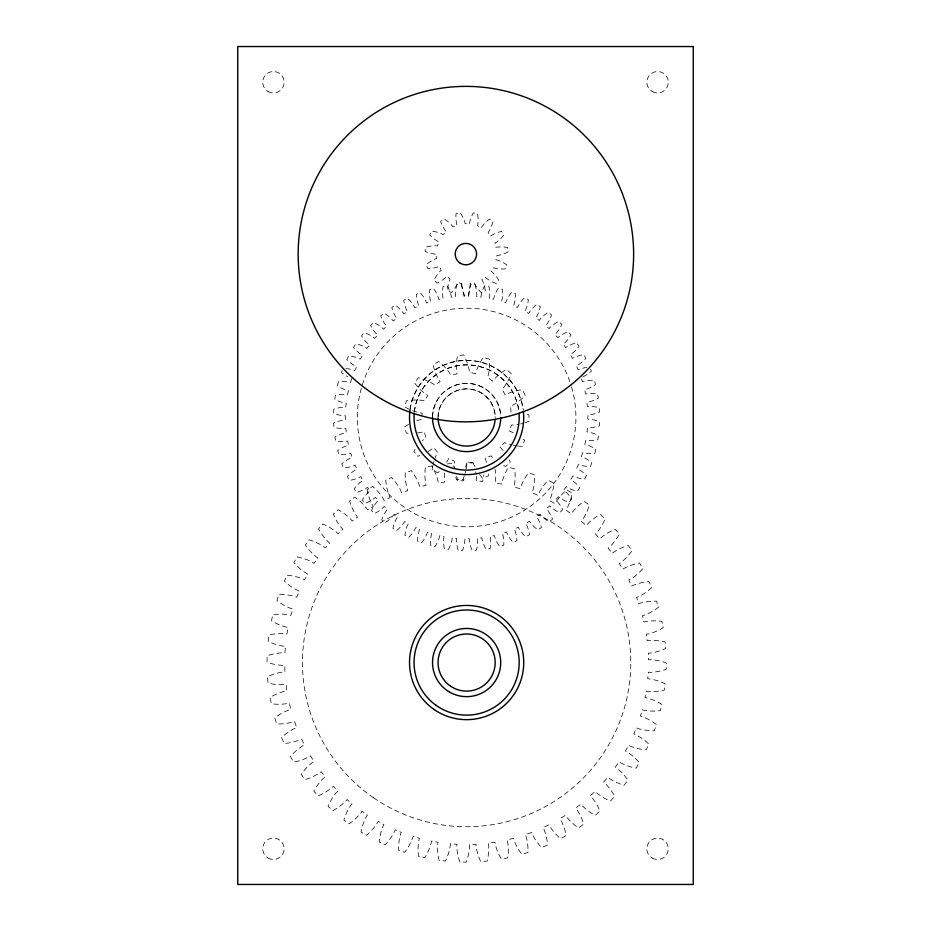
<?xml version="1.0" encoding="UTF-8"?>
<svg xmlns="http://www.w3.org/2000/svg" width="931" height="931" viewBox="0 0 931 931"><rect width="100%" height="100%" fill="white"/><g stroke="black" fill="none" stroke-linecap="round" stroke-linejoin="round"><path stroke-width="0.7" stroke-dasharray="4.66 3.49" d="M342.154 370.457L341.433 372.481A35.145 35.145 0 0 0 347.74 376.648M351.895 378.463L350.417 382.571L348.974 382.106A35.145 35.145 0 0 0 338.43 381.652L337.406 385.806A35.145 35.145 0 0 0 348.438 390.671L347.403 394.907L345.925 394.593A35.145 35.145 0 0 0 335.381 395.244L334.799 399.492A35.145 35.145 0 0 0 346.285 403.17L345.692 407.499L344.191 407.336A35.145 35.145 0 0 0 333.775 409.081L333.647 413.364A35.145 35.145 0 0 0 345.448 415.82L345.308 420.195L343.795 420.195A35.145 35.145 0 0 0 333.624 423.023L333.938 427.294A35.145 35.145 0 0 0 345.936 428.504L346.251 432.857L344.749 433.02A35.145 35.145 0 0 0 334.927 436.895L335.684 441.108A35.145 35.145 0 0 0 347.74 441.05L348.52 445.355L347.03 445.67A35.145 35.145 0 0 0 337.674 450.557L338.872 454.665A35.145 35.145 0 0 0 350.859 453.35L352.081 457.552L350.638 458.017A35.145 35.145 0 0 0 341.828 463.847L343.458 467.816A35.145 35.145 0 0 0 355.235 465.256L356.887 469.305L355.502 469.922A35.145 35.145 0 0 0 347.356 476.637L349.393 480.408A35.145 35.145 0 0 0 360.832 476.637L362.904 480.489L361.589 481.246A35.145 35.145 0 0 0 354.199 488.787L356.608 492.324A35.145 35.145 0 0 0 367.594 487.379L370.061 490.986L368.827 491.882A35.145 35.145 0 0 0 362.264 500.145L365.033 503.415A35.145 35.145 0 0 0 375.437 497.34L378.265 500.68L377.136 501.693A35.145 35.145 0 0 0 371.469 510.595L374.565 513.563A35.145 35.145 0 0 0 384.282 506.429L387.447 509.455L386.423 510.584A35.145 35.145 0 0 0 381.722 520.033L385.108 522.652A35.145 35.145 0 0 0 394.034 514.552L397.49 517.229L396.594 518.462A35.145 35.145 0 0 0 392.905 528.354L396.548 530.6A35.145 35.145 0 0 0 404.578 521.604L408.29 523.909L407.534 525.224A35.145 35.145 0 0 0 404.892 535.441L408.756 537.303A35.145 35.145 0 0 0 415.796 527.528L419.73 529.425L419.113 530.81A35.145 35.145 0 0 0 417.565 541.248L421.592 542.703A35.145 35.145 0 0 0 427.573 532.241L431.681 533.707L431.216 535.15A35.145 35.145 0 0 0 430.762 545.706L434.928 546.718A35.145 35.145 0 0 0 439.781 535.686L444.029 536.721L443.715 538.211A35.145 35.145 0 0 0 444.355 548.755L448.602 549.325A35.145 35.145 0 0 0 452.28 537.85L456.609 538.432L456.458 539.945A35.145 35.145 0 0 0 458.203 550.361L462.486 550.489A35.145 35.145 0 0 0 464.941 538.688L469.305 538.816L469.305 540.341A35.145 35.145 0 0 0 472.133 550.512L476.404 550.186A35.145 35.145 0 0 0 477.615 538.199L481.967 537.874L482.13 539.386A35.145 35.145 0 0 0 486.005 549.209L490.218 548.44A35.145 35.145 0 0 0 490.172 536.384L494.466 535.616L494.78 537.094A35.145 35.145 0 0 0 499.668 546.462L503.776 545.263A35.145 35.145 0 0 0 502.472 533.277L506.662 532.055L507.127 533.498A35.145 35.145 0 0 0 512.958 542.296L516.926 540.678A35.145 35.145 0 0 0 514.366 528.901L518.416 527.237L519.033 528.622A35.145 35.145 0 0 0 525.759 536.768L529.53 534.743A35.145 35.145 0 0 0 525.747 523.292L529.599 521.22L530.356 522.535A35.145 35.145 0 0 0 537.897 529.937L541.435 527.528A35.145 35.145 0 0 0 536.489 516.53L540.096 514.075L540.992 515.297A35.145 35.145 0 0 0 549.255 521.872L552.525 519.102A35.145 35.145 0 0 0 546.45 508.687L549.79 505.859L550.803 506.988A35.145 35.145 0 0 0 559.717 512.655L562.673 509.571A35.145 35.145 0 0 0 555.551 499.842L558.565 496.689L559.694 497.701A35.145 35.145 0 0 0 569.155 502.403L571.774 499.016A35.145 35.145 0 0 0 563.662 490.102L566.339 486.645L567.573 487.53A35.145 35.145 0 0 0 577.464 491.231L579.71 487.588A35.145 35.145 0 0 0 570.726 479.558L573.019 475.834L574.334 476.602A35.145 35.145 0 0 0 584.563 479.232L586.425 475.38A35.145 35.145 0 0 0 576.638 468.34L578.535 464.394L579.92 465.011A35.145 35.145 0 0 0 590.37 466.571L591.813 462.544A35.145 35.145 0 0 0 581.351 456.551L582.829 452.443L584.272 452.908A35.145 35.145 0 0 0 594.816 453.362L595.84 449.208A35.145 35.145 0 0 0 584.808 444.355L585.843 440.107L587.321 440.421A35.145 35.145 0 0 0 597.865 439.769L598.435 435.522A35.145 35.145 0 0 0 586.961 431.844L587.554 427.515L589.055 427.678A35.145 35.145 0 0 0 599.471 425.933L599.599 421.65A35.145 35.145 0 0 0 587.798 419.194L587.938 414.83L589.451 414.819A35.145 35.145 0 0 0 599.622 412.002L599.308 407.731A35.145 35.145 0 0 0 587.31 406.521L586.984 402.157L588.497 401.994A35.145 35.145 0 0 0 598.319 398.119L597.551 393.906A35.145 35.145 0 0 0 585.506 393.964L584.726 389.658L586.204 389.344A35.145 35.145 0 0 0 595.572 384.468L594.374 380.348A35.145 35.145 0 0 0 582.387 381.663L581.165 377.474L582.608 376.997A35.145 35.145 0 0 0 591.406 371.166L590.603 369.188M447.113 463.941L452.443 463.382A52.73 52.73 0 0 1 454.247 467.56M414.411 411.921A52.567 52.567 0 0 1 518.8 410.548M432.589 417.414A34.098 34.098 0 0 1 466.094 383.316A34.098 34.098 0 0 1 500.762 416.215M438.152 416.564A28.547 28.547 0 0 1 467.537 388.867A28.547 28.547 0 0 1 495.234 418.252M410.047 410.164A57.105 57.105 0 0 1 523.187 409.151M414.342 412.014A52.567 52.567 0 0 1 518.742 410.652M432.543 416.32A34.098 34.098 0 0 1 467.222 383.421A34.098 34.098 0 0 1 500.715 417.507M438.082 418.356A28.547 28.547 0 0 1 466.198 388.96A28.547 28.547 0 0 1 495.176 417.507M410.117 409.256A57.105 57.105 0 0 1 523.257 410.257M444.634 473.018A52.73 52.73 0 0 0 444.774 482.095L438.257 482.77L437.942 480.512A52.73 52.73 0 0 0 431.705 465.966L425.42 467.292A52.73 52.73 0 0 0 426.026 485.365L419.613 486.727L419.078 484.504A52.73 52.73 0 0 0 411.339 470.69L405.229 472.669A52.73 52.73 0 0 0 407.731 490.579L401.494 492.592L400.726 490.451A52.73 52.73 0 0 0 391.59 477.522L385.713 480.128A52.73 52.73 0 0 0 390.077 497.678L384.084 500.331L383.095 498.283A52.73 52.73 0 0 0 372.656 486.378L367.093 489.578A52.73 52.73 0 0 0 373.261 506.58L367.582 509.851L366.383 507.919A52.73 52.73 0 0 0 354.758 497.166L349.556 500.936A52.73 52.73 0 0 0 357.469 517.194L352.162 521.046L350.766 519.242A52.73 52.73 0 0 0 338.081 509.757L333.298 514.052A52.73 52.73 0 0 0 342.864 529.402L338 533.777L336.417 532.136A52.73 52.73 0 0 0 322.813 524.037L318.507 528.808A52.73 52.73 0 0 0 329.632 543.064L325.233 547.928L323.499 546.462A52.73 52.73 0 0 0 309.115 539.829L305.345 545.019A52.73 52.73 0 0 0 317.89 558.041L314.026 563.336L312.153 562.056A52.73 52.73 0 0 0 297.152 556.959L293.94 562.522A52.73 52.73 0 0 0 307.777 574.159L304.495 579.838L302.494 578.756A52.73 52.73 0 0 0 287.051 575.253L284.432 581.119A52.73 52.73 0 0 0 299.41 591.243L296.733 597.237L294.627 596.375A52.73 52.73 0 0 0 278.904 594.502L276.914 600.611A52.73 52.73 0 0 0 292.869 609.118L290.844 615.344L281.884 614.029L272.818 614.495L271.48 620.779A52.73 52.73 0 0 0 288.238 627.575L286.864 633.976L284.63 633.58A52.73 52.73 0 0 0 268.861 635.023L268.186 641.412A52.73 52.73 0 0 0 285.549 646.405L284.863 652.922L282.593 652.759A52.73 52.73 0 0 0 267.057 655.843L267.057 662.267A52.73 52.73 0 0 0 284.863 665.421L284.851 671.984L282.582 672.042A52.73 52.73 0 0 0 267.453 676.744L268.116 683.133A52.73 52.73 0 0 0 286.154 684.413L286.841 690.93L284.583 691.233A52.73 52.73 0 0 0 270.025 697.482L271.363 703.766A52.73 52.73 0 0 0 289.425 703.149L290.786 709.562L288.575 710.109A52.73 52.73 0 0 0 274.75 717.836L276.74 723.946A52.73 52.73 0 0 0 294.638 721.455L296.663 727.681L294.522 728.461A52.73 52.73 0 0 0 281.581 737.596L284.188 743.462A52.73 52.73 0 0 0 301.737 739.109L304.402 745.091L302.354 746.08A52.73 52.73 0 0 0 290.437 756.519L293.649 762.093A52.73 52.73 0 0 0 310.64 755.925L313.922 761.605L311.978 762.803A52.73 52.73 0 0 0 301.225 774.429L304.996 779.619A52.73 52.73 0 0 0 321.253 771.718L325.105 777.024L323.301 778.409A52.73 52.73 0 0 0 313.828 791.094L318.123 795.877A52.73 52.73 0 0 0 333.461 786.311L337.848 791.187L336.207 792.758A52.73 52.73 0 0 0 328.096 806.362L332.867 810.668A52.73 52.73 0 0 0 347.135 799.554L351.999 803.942L350.522 805.676A52.73 52.73 0 0 0 343.888 820.06L349.09 823.842A52.73 52.73 0 0 0 362.101 811.297L367.408 815.149L366.127 817.034A52.73 52.73 0 0 0 361.03 832.023L366.593 835.235A52.73 52.73 0 0 0 378.219 821.398L383.898 824.68L382.816 826.693A52.73 52.73 0 0 0 379.324 842.136L385.19 844.754A52.73 52.73 0 0 0 395.314 829.777L401.296 832.442L400.435 834.548A52.73 52.73 0 0 0 398.573 850.271L404.671 852.261A52.73 52.73 0 0 0 413.178 836.306L419.416 838.342L418.775 840.53A52.73 52.73 0 0 0 418.566 856.357L424.85 857.695A52.73 52.73 0 0 0 431.635 840.949L438.047 842.311L437.64 844.557A52.73 52.73 0 0 0 439.083 860.325L445.472 861A52.73 52.73 0 0 0 450.476 843.626L456.993 844.312L456.818 846.582A52.73 52.73 0 0 0 459.902 862.118L466.326 862.118A52.73 52.73 0 0 0 469.492 844.324L476.044 844.324L476.113 846.605A52.73 52.73 0 0 0 480.803 861.722L487.192 861.059A52.73 52.73 0 0 0 488.472 843.02L494.989 842.346L495.304 844.603A52.73 52.73 0 0 0 501.541 859.15L507.826 857.823A52.73 52.73 0 0 0 507.22 839.75L513.633 838.389L514.168 840.6A52.73 52.73 0 0 0 521.907 854.425L528.017 852.447A52.73 52.73 0 0 0 525.515 834.537L531.752 832.512L532.52 834.665A52.73 52.73 0 0 0 541.656 847.594L547.521 844.987A52.73 52.73 0 0 0 543.169 827.438L549.162 824.773L550.151 826.833A52.73 52.73 0 0 0 560.59 838.738L566.153 835.526A52.73 52.73 0 0 0 559.985 818.535L565.664 815.265L566.863 817.197A52.73 52.73 0 0 0 578.488 827.95L583.69 824.179A52.73 52.73 0 0 0 575.777 807.922L581.084 804.07L582.48 805.874A52.73 52.73 0 0 0 595.165 815.358L599.936 811.052A52.73 52.73 0 0 0 590.382 795.714L595.246 791.327L596.829 792.979A52.73 52.73 0 0 0 610.433 801.079L614.728 796.308A52.73 52.73 0 0 0 603.614 782.052L608.001 777.187L609.747 778.653A52.73 52.73 0 0 0 624.119 785.287L627.901 780.097A52.73 52.73 0 0 0 615.356 767.074L619.208 761.779L621.093 763.059A52.73 52.73 0 0 0 636.094 768.156L639.306 762.594A52.73 52.73 0 0 0 625.469 750.956L628.751 745.277L630.753 746.359A52.73 52.73 0 0 0 646.195 749.862L648.814 743.997A52.73 52.73 0 0 0 633.836 733.872L636.501 727.879L638.608 728.74A52.73 52.73 0 0 0 654.342 730.614L656.332 724.504A52.73 52.73 0 0 0 640.377 715.997L642.402 709.771L644.589 710.4A52.73 52.73 0 0 0 660.428 710.621L661.766 704.336A52.73 52.73 0 0 0 645.008 697.54L646.382 691.128L648.616 691.535A52.73 52.73 0 0 0 664.385 690.092L665.06 683.703A52.73 52.73 0 0 0 647.685 678.711L648.383 672.182L650.653 672.357A52.73 52.73 0 0 0 666.189 669.273L666.189 662.849A52.73 52.73 0 0 0 648.383 659.695L648.383 653.131L650.664 653.062A52.73 52.73 0 0 0 665.793 648.372L665.13 641.983A52.73 52.73 0 0 0 647.092 640.703L646.405 634.186L648.663 633.883A52.73 52.73 0 0 0 663.221 627.634L661.883 621.349A52.73 52.73 0 0 0 643.821 621.966L642.46 615.554L644.671 615.007A52.73 52.73 0 0 0 658.496 607.28L656.506 601.17A52.73 52.73 0 0 0 638.608 603.66L636.583 597.423L638.724 596.655A52.73 52.73 0 0 0 651.665 587.519L649.047 581.654A52.73 52.73 0 0 0 631.509 586.006L628.844 580.025L630.892 579.035A52.73 52.73 0 0 0 642.809 568.597L639.597 563.022A52.73 52.73 0 0 0 622.595 569.19L619.324 563.511L621.256 562.312A52.73 52.73 0 0 0 632.021 550.687L628.239 545.496A52.73 52.73 0 0 0 611.981 553.398L608.141 548.091L609.933 546.706A52.73 52.73 0 0 0 619.418 534.01L615.123 529.239A52.73 52.73 0 0 0 599.785 538.805L595.398 533.928L597.039 532.357A52.73 52.73 0 0 0 605.15 518.742L600.379 514.447A52.73 52.73 0 0 0 586.111 525.561L581.247 521.174L582.713 519.44A52.73 52.73 0 0 0 589.358 505.056L584.156 501.274A52.73 52.73 0 0 0 571.145 513.819L565.839 509.967L567.119 508.082A52.73 52.73 0 0 0 572.216 493.093L566.653 489.869A52.73 52.73 0 0 0 555.016 503.718L549.348 500.436L550.419 498.422A52.73 52.73 0 0 0 553.922 482.98L548.056 480.361A52.73 52.73 0 0 0 537.932 495.339L531.95 492.674L532.811 490.567A52.73 52.73 0 0 0 534.673 474.833L528.564 472.855A52.73 52.73 0 0 0 520.068 488.798L513.831 486.773L514.471 484.586A52.73 52.73 0 0 0 514.68 468.759L508.396 467.409A52.73 52.73 0 0 0 501.611 484.167L495.199 482.805L495.606 480.559A52.73 52.73 0 0 0 495.059 469.247M456.749 476.276A52.73 52.73 0 0 1 457.133 478.511L457.202 480.792L463.754 480.792A52.73 52.73 0 0 1 463.964 476.253M465.547 467.327A52.73 52.73 0 0 1 466.908 462.998L473.332 462.998A52.73 52.73 0 0 1 474.694 467.327M475.671 471.761A52.73 52.73 0 0 1 476.02 474.007M476.265 476.265A52.73 52.73 0 0 1 476.416 478.534L476.253 480.803L482.77 481.49A52.73 52.73 0 0 1 483.934 474.787M345.901 368.571A35.145 35.145 0 0 1 353.326 370.003L354.711 370.619L356.608 366.686A35.145 35.145 0 0 1 346.821 359.634L348.683 355.782A35.145 35.145 0 0 1 358.912 358.423L360.227 359.18L362.52 355.456A35.145 35.145 0 0 1 353.524 347.438L355.782 343.795A35.145 35.145 0 0 1 365.674 347.484L366.907 348.369L369.572 344.924A35.145 35.145 0 0 1 361.472 335.998L364.091 332.611A35.145 35.145 0 0 1 373.54 337.313L374.669 338.325L377.695 335.172A35.145 35.145 0 0 1 370.573 325.454L373.529 322.359A35.145 35.145 0 0 1 382.443 328.026L383.456 329.155L386.784 326.327A35.145 35.145 0 0 1 380.721 315.912L383.991 313.142A35.145 35.145 0 0 1 392.254 319.717L393.15 320.939L396.757 318.483A35.145 35.145 0 0 1 391.811 307.498L395.349 305.077A35.145 35.145 0 0 1 402.879 312.479L403.647 313.794L407.487 311.722A35.145 35.145 0 0 1 403.717 300.271L407.487 298.246A35.145 35.145 0 0 1 414.214 306.392L414.83 307.777L418.869 306.124A35.145 35.145 0 0 1 416.32 294.347L420.277 292.718A35.145 35.145 0 0 1 426.107 301.516L426.584 302.959L430.774 301.737A35.145 35.145 0 0 1 429.47 289.762L433.578 288.563A35.145 35.145 0 0 1 438.454 297.92L438.78 299.41L443.075 298.63A35.145 35.145 0 0 1 443.028 286.573L447.241 285.805A35.145 35.145 0 0 1 451.116 295.627L451.267 297.14L455.631 296.814A35.145 35.145 0 0 1 456.842 284.828L461.113 284.502A35.145 35.145 0 0 1 463.941 294.685L463.941 296.198L468.305 296.326A35.145 35.145 0 0 1 470.76 284.525L475.043 284.653A35.145 35.145 0 0 1 476.788 295.069L476.637 296.582L480.966 297.164A35.145 35.145 0 0 1 484.644 285.689L488.88 286.271A35.145 35.145 0 0 1 489.531 296.803L489.217 298.292L493.465 299.328A35.145 35.145 0 0 1 498.318 288.296L502.484 289.308A35.145 35.145 0 0 1 502.03 299.863L501.553 301.307L505.673 302.784A35.145 35.145 0 0 1 511.654 292.322L515.681 293.765A35.145 35.145 0 0 1 514.133 304.204L513.516 305.589L517.45 307.486A35.145 35.145 0 0 1 524.49 297.711L528.354 299.573A35.145 35.145 0 0 1 525.712 309.79L524.956 311.105L528.668 313.41A35.145 35.145 0 0 1 536.698 304.414L540.341 306.671A35.145 35.145 0 0 1 536.652 316.563L535.756 317.785L539.212 320.462A35.145 35.145 0 0 1 548.138 312.362L551.524 314.981A35.145 35.145 0 0 1 546.811 324.43L545.799 325.559L548.953 328.585A35.145 35.145 0 0 1 558.681 321.451L561.777 324.419A35.145 35.145 0 0 1 556.11 333.321L554.981 334.345L557.797 337.674A35.145 35.145 0 0 1 568.213 331.611L570.982 334.869A35.145 35.145 0 0 1 564.419 343.143L563.185 344.028L565.652 347.647A35.145 35.145 0 0 1 576.638 342.689L579.047 346.239A35.145 35.145 0 0 1 571.657 353.768L570.342 354.525L572.414 358.377A35.145 35.145 0 0 1 583.853 354.606L585.878 358.377A35.145 35.145 0 0 1 577.744 365.092L576.359 365.72L578.011 369.758A35.145 35.145 0 0 1 586.774 367.454M571.518 386.865A109.276 109.276 0 0 1 441.178 523.781A109.276 109.276 0 0 1 386.982 342.678A109.276 109.276 0 0 1 571.11 385.492M408.523 424.466A52.73 52.73 0 0 0 404.671 426.875L406.288 433.09A52.73 52.73 0 0 0 408.558 433.252M416.774 420.684A52.73 52.73 0 0 1 418.927 419.962L421.161 419.555L422.22 413.224A52.73 52.73 0 0 1 405.171 407.196L406.219 400.865A52.73 52.73 0 0 1 422.046 400.353L424.257 400.889L427.795 395.524A52.73 52.73 0 0 1 414.679 383.095L418.217 377.73A52.73 52.73 0 0 1 432.88 383.712L434.684 385.097L440.095 381.64A52.73 52.73 0 0 1 433.159 364.94L438.571 361.484A52.73 52.73 0 0 1 449.545 372.912L450.627 374.914L456.981 373.948A52.73 52.73 0 0 1 457.435 355.875L463.789 354.92A52.73 52.73 0 0 1 469.166 369.816L469.34 372.086L475.532 373.796A52.73 52.73 0 0 1 483.294 357.469L489.485 359.18A52.73 52.73 0 0 1 488.344 374.972L487.576 377.113L492.534 381.198A52.73 52.73 0 0 1 506.278 369.444L511.235 373.517A52.73 52.73 0 0 1 503.764 387.482L502.193 389.135L505.068 394.872A52.73 52.73 0 0 1 522.396 389.728L525.27 395.466A52.73 52.73 0 0 1 512.76 405.183L510.665 406.056L510.944 412.468A52.73 52.73 0 0 1 513.214 412.421M417.623 432.915A52.73 52.73 0 0 0 424.315 431.647L425.933 437.873L424.047 439.153A52.73 52.73 0 0 0 422.371 440.689M415.063 449.347A52.73 52.73 0 0 0 413.841 451.256L417.844 456.283A52.73 52.73 0 0 0 419.974 455.503M428.12 451.512A52.73 52.73 0 0 0 433.718 447.636L437.733 452.664L436.534 454.596A52.73 52.73 0 0 0 434.812 458.797M432.915 465.337A52.73 52.73 0 0 0 432.124 469.806L437.826 472.773A52.73 52.73 0 0 0 439.467 471.191M433.45 463.138A52.73 52.73 0 0 1 434.079 460.95M446.543 462.346A52.73 52.73 0 0 0 448.823 458.413L454.526 461.369L454.223 463.626A52.73 52.73 0 0 0 454.351 468.165M455.783 477.126A52.73 52.73 0 0 0 456.388 479.314L462.8 479.698A52.73 52.73 0 0 0 464.406 475.462M466.14 468.875A52.73 52.73 0 0 0 467.001 462.113L473.414 462.498L474.054 464.685A52.73 52.73 0 0 0 474.996 466.757M465.651 471.098A52.73 52.73 0 0 1 465.081 473.285M479.616 474.566A52.73 52.73 0 0 0 482.409 478.138L488.426 475.881A52.73 52.73 0 0 0 488.344 473.611M486.506 462.428A52.73 52.73 0 0 0 485.109 458.11L491.126 455.853L492.604 457.587A52.73 52.73 0 0 0 494.303 459.088M503.683 465.453A52.73 52.73 0 0 0 505.708 466.478L510.281 461.974A52.73 52.73 0 0 0 509.292 459.926M503.066 450.453A52.73 52.73 0 0 0 500.028 447.078L504.602 442.574L506.65 443.552A52.73 52.73 0 0 0 511.014 444.832M517.717 446.03A52.73 52.73 0 0 0 522.244 446.345L524.595 440.363A52.73 52.73 0 0 0 522.85 438.908M515.46 445.728A52.73 52.73 0 0 1 513.225 445.332M513.307 432.787A52.73 52.73 0 0 0 509.164 430.937L511.515 424.955L513.784 425.025A52.73 52.73 0 0 0 518.288 424.42M524.898 422.79A52.73 52.73 0 0 0 529.169 421.231L528.878 414.819A52.73 52.73 0 0 0 524.49 413.655M522.722 423.419A52.73 52.73 0 0 1 520.51 423.966M461.823 283.815L461.788 285.328A35.145 35.145 0 0 0 464.36 295.569L468.642 295.36A35.145 35.145 0 0 0 470.143 283.396L474.414 283.187L475.008 284.583A35.145 35.145 0 0 0 481.525 292.893L485.342 290.949A35.145 35.145 0 0 0 481.851 279.416L485.668 277.485L486.773 278.52A35.145 35.145 0 0 0 496.107 283.455L498.807 280.138A35.145 35.145 0 0 0 490.928 271.014L493.628 267.697L495.059 268.198A35.145 35.145 0 0 0 505.591 268.908L506.708 264.776A35.145 35.145 0 0 0 495.804 259.644L496.921 255.513L498.434 255.397A35.145 35.145 0 0 0 508.338 251.754L507.686 247.53A35.145 35.145 0 0 0 495.629 247.285L494.966 243.049L496.304 242.328A35.145 35.145 0 0 0 503.88 234.973L501.553 231.377A35.145 35.145 0 0 0 490.451 236.055L488.123 232.459L489.043 231.249A35.145 35.145 0 0 0 492.976 221.45L489.392 219.111A35.145 35.145 0 0 0 481.141 227.909L477.556 225.57L477.906 224.092A35.145 35.145 0 0 0 477.51 213.536L473.285 212.862A35.145 35.145 0 0 0 469.329 224.243L465.104 223.568L464.825 222.078A35.145 35.145 0 0 0 460.17 212.594L456.027 213.699A35.145 35.145 0 0 0 457.051 225.709L452.908 226.803L452.047 225.558A35.145 35.145 0 0 0 443.947 218.797L440.607 221.485A35.145 35.145 0 0 0 446.426 232.04L443.098 234.728L441.794 233.937A35.145 35.145 0 0 0 431.635 231.051L429.691 234.868A35.145 35.145 0 0 0 439.292 242.141L437.337 245.947L435.836 245.761A35.145 35.145 0 0 0 425.386 247.25L425.153 251.533A35.145 35.145 0 0 0 436.883 254.268L436.651 258.55L435.208 258.981A35.145 35.145 0 0 0 426.258 264.602L427.783 268.605A35.145 35.145 0 0 0 439.63 266.336L441.154 270.339L440.002 271.317A35.145 35.145 0 0 0 434.114 280.091L437.139 283.129A35.145 35.145 0 0 0 447.031 276.239L450.057 279.277L449.405 280.638A35.145 35.145 0 0 0 447.59 291.042L451.593 292.59A35.145 35.145 0 0 0 457.819 282.279L461.823 283.815M268.081 91.506A10.707 10.707 0 0 0 284.141 82.242A10.707 10.707 0 0 0 268.081 72.967A10.707 10.707 0 0 0 268.081 91.506M268.081 858.033A10.707 10.707 0 0 0 284.141 848.758A10.707 10.707 0 0 0 268.081 839.494A10.707 10.707 0 0 0 268.081 858.033M652.212 858.033A10.707 10.707 0 0 0 668.272 848.758A10.707 10.707 0 0 0 652.212 839.494A10.707 10.707 0 0 0 652.212 858.033M652.212 91.506A10.707 10.707 0 0 0 668.272 82.242A10.707 10.707 0 0 0 652.212 72.967A10.707 10.707 0 0 0 652.212 91.506M373.552 797.797A164.17 164.17 0 0 0 630.275 675.534A164.17 164.17 0 0 0 396.036 514.343A164.17 164.17 0 0 0 373.552 797.797"/><path stroke-width="1.4" d="M519.021 413.387A52.567 52.567 0 0 1 466.617 470.074A52.567 52.567 0 0 1 414.225 413.387M500.715 417.507A34.098 34.098 0 0 1 466.617 451.605A34.098 34.098 0 0 1 432.519 417.507M495.094 419.648A28.547 28.547 0 0 1 465.977 446.054A28.547 28.547 0 0 1 438.082 418.356M523.397 411.444A57.105 57.105 0 0 1 466.117 474.612A57.105 57.105 0 0 1 409.954 410.443M693.246 46.55L237.754 46.55L237.754 884.45L693.246 884.45L693.246 46.55M459.646 262.798A10.707 10.707 0 0 0 476.544 255.164A10.707 10.707 0 0 0 461.485 244.353A10.707 10.707 0 0 0 459.646 262.798M382.024 399.364A167.731 167.731 0 0 0 633.627 254.105A167.731 167.731 0 0 0 382.024 108.846A167.731 167.731 0 0 0 382.024 399.364M435.72 705.081A52.567 52.567 0 0 0 518.904 668.051A52.567 52.567 0 0 0 445.239 614.541A52.567 52.567 0 0 0 435.72 705.081M449.568 692.082A34.098 34.098 0 0 0 500.715 662.558A34.098 34.098 0 0 0 449.568 633.033A34.098 34.098 0 0 0 449.568 692.082M450.534 686.147A28.547 28.547 0 0 0 495.094 664.699A28.547 28.547 0 0 0 454.247 636.827A28.547 28.547 0 0 0 450.534 686.147M434.102 709.492A57.105 57.105 0 0 0 523.536 667.248A57.105 57.105 0 0 0 442.225 610.934A57.105 57.105 0 0 0 434.102 709.492"/></g></svg>
